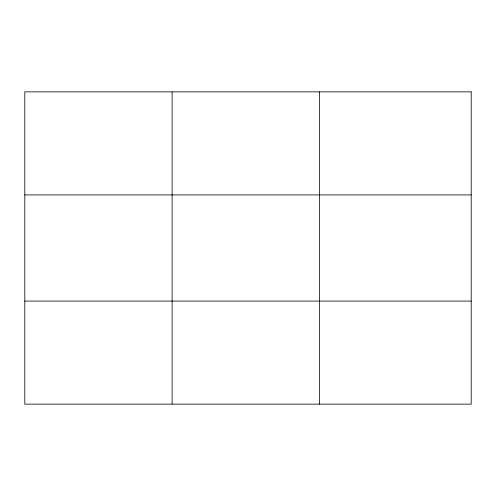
<?xml version="1.0" encoding="UTF-8"?>
<svg xmlns="http://www.w3.org/2000/svg" width="496" height="496" viewBox="0 0 496 496"><rect width="100%" height="100%" fill="white"/><g stroke="black" fill="none" stroke-linecap="round" stroke-linejoin="round"><path stroke-width="0.74" d="M172.112 404.135L172.112 91.865M319.424 404.135L319.424 91.865M24.8 194.916L471.2 194.916M24.8 301.084L471.2 301.084M471.2 91.865L471.2 404.135L24.8 404.135L24.8 91.865L471.2 91.865"/></g></svg>
